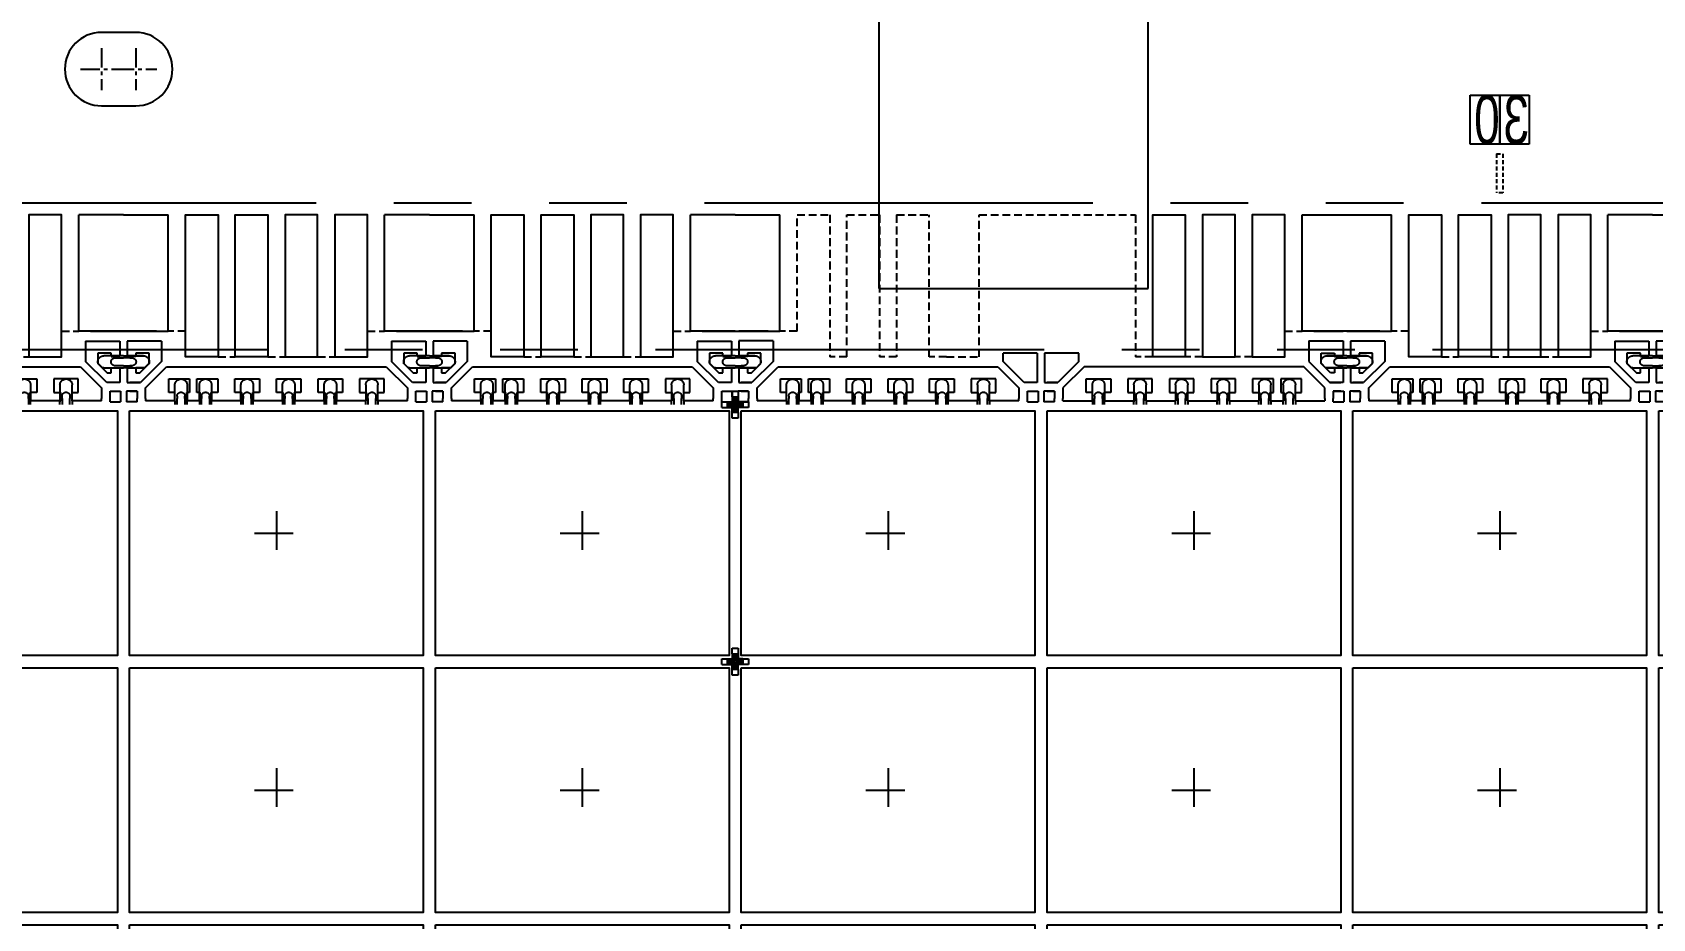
# Model space of a CAD drawing. Extents: x 98 to 785, y 191 to 514.
# Drawn here: x 478.8 to 545, y 405 to 441.2 of the extents above; entities that cross this region are included whole.
import ezdxf

# ---------------------------------------------------------------- set-up
doc = ezdxf.new("R2010")
doc.units = 0
doc.header["$LTSCALE"] = 12.7
doc.header["$MEASUREMENT"] = 0
doc.header["$PDMODE"] = 2
for name, pattern in [('CENTER', [2, 1.25, -0.25, 0.25, -0.25]), ('HIDDEN', [0.375, 0.25, -0.125]), ('PHANTOM', [2.5, 1.25, -0.25, 0.25, -0.25, 0.25, -0.25])]:
    doc.linetypes.add(name, pattern=pattern)
doc.layers.get('0').update_dxf_attribs({"linetype": 'CONTINUOUS'})
doc.layers.get('DEFPOINTS').update_dxf_attribs({"linetype": 'CONTINUOUS'})
for name, color, linetype in [('SH-01_CENTER', 2, 'CENTER'), ('SH-01_DIM', 4, 'CONTINUOUS'), ('SH-01_HATCH', 10, 'CONTINUOUS'), ('SH-01_HIDDEN', 6, 'HIDDEN'), ('SH-01_MISC', 5, 'CONTINUOUS'), ('SH-01_OBJECT', 7, 'CONTINUOUS'), ('SH-01_PHANTOM', 1, 'PHANTOM')]:
    doc.layers.add(name, color=color, linetype=linetype)
doc.styles.get("Standard").update_dxf_attribs({"font": 'simplex.shx', "width": 0.82})
doc.dimstyles.get("Standard").update_dxf_attribs({"dimtxt": 0.18, "dimasz": 0.18, "dimexe": 0.18, "dimexo": 0.0625, "dimgap": 0.09, "dimtad": 0, "dimtih": 1, "dimtoh": 1, "dimdec": 4, "dimzin": 0, "dimdsep": 46, "dimtxsty": 'STANDARD', "dimcen": 0.09, "dimadec": 0, "dimazin": 0, "dimtfac": 1, "dimtdec": 4, "dimtofl": 0, "dimtmove": 0, "dimatfit": 3, "dimfxl": 1, "dimtolj": 1, "dimtzin": 0, "dimarcsym": 0})
pattern_1 = [(45, (-34.80061, -8.790292), (-0.022097087, 0.022097087), [])]
pattern_2 = [(45, (-1.74481, -16.12567), (-0.02209709, 0.02209709), [])]

# ---------------------------------------------------------------- blocks, each defined once
blk = doc.blocks.new('*D47')
at = {"layer": 'DEFPOINTS', "color": 0, "ltscale": 0.05, "transparency": 16777216}
for p in [(722.523, 462.629), (729.133, 439.724), (445.033, 347.264)]:
    blk.add_point(p, dxfattribs=at)
at = {"layer": 'SH-01_DIM', "ltscale": 0.05, "transparency": 16777216}
for p, q in [((722.523, 456.279), (722.523, 462.629)), ((729.133, 449.929), (722.523, 456.279)), ((729.133, 442.264), (729.133, 449.929))]:
    blk.add_line(p, q, dxfattribs=at)
at = {"layer": 'SH-01_DIM', "ltscale": 0.05, "transparency": 16777216, "insert": (722.523, 467.614), "char_height": 1.524, "attachment_point": 5, "rotation": 90}
blk.add_mtext('\\A1; 142.0500', dxfattribs=at)
blk = doc.blocks.new('_Open30')
at = {"color": 0, "lineweight": -2}
for p, q in [((-1, 0.268), (0, 0)), ((0, 0), (-1, -0.268)), ((0, 0), (-1, 0))]:
    blk.add_line(p, q, dxfattribs=at)
blk = doc.blocks.new('*D49')
at = {"layer": 'DEFPOINTS', "color": 0, "ltscale": 0.05, "transparency": 16777216}
for p in [(740.533, 439.724), (756.852, 438.181), (445.033, 347.264)]:
    blk.add_point(p, dxfattribs=at)
at = {"layer": 'SH-01_DIM', "ltscale": 0.05, "transparency": 16777216}
for p, q in [((743.073, 439.724), (746.883, 439.724)), ((746.883, 439.724), (750.502, 438.181)), ((750.502, 438.181), (756.852, 438.181))]:
    blk.add_line(p, q, dxfattribs=at)
at = {"layer": 'SH-01_DIM', "ltscale": 0.05, "transparency": 16777216, "insert": (761.361, 438.181), "char_height": 1.524, "attachment_point": 5}
blk.add_mtext('\\A1; 46.2300', dxfattribs=at)
blk = doc.blocks.new('*D50')
at = {"layer": 'DEFPOINTS', "color": 0, "ltscale": 0.05, "transparency": 16777216}
for p in [(750.871, 461.756), (740.533, 439.724), (445.033, 347.264)]:
    blk.add_point(p, dxfattribs=at)
at = {"layer": 'SH-01_DIM', "ltscale": 0.05, "transparency": 16777216}
for p, q in [((750.871, 455.406), (750.871, 461.756)), ((740.533, 449.056), (750.871, 455.406)), ((740.533, 442.264), (740.533, 449.056))]:
    blk.add_line(p, q, dxfattribs=at)
at = {"layer": 'SH-01_DIM', "ltscale": 0.05, "transparency": 16777216, "insert": (750.871, 466.741), "char_height": 1.524, "attachment_point": 5, "rotation": 90}
blk.add_mtext('\\A1; 147.7500', dxfattribs=at)
blk = doc.blocks.new('*D19')
at = {"layer": 'DEFPOINTS', "color": 0, "ltscale": 0.05, "transparency": 16777216}
for p in [(762.049, 461.756), (745.033, 441.264), (445.033, 347.264)]:
    blk.add_point(p, dxfattribs=at)
at = {"layer": 'SH-01_DIM', "ltscale": 0.05, "transparency": 16777216}
for p, q in [((762.049, 455.406), (762.049, 461.756)), ((745.033, 449.056), (762.049, 455.406)), ((745.033, 443.804), (745.033, 449.056))]:
    blk.add_line(p, q, dxfattribs=at)
at = {"layer": 'SH-01_DIM', "ltscale": 0.05, "transparency": 16777216, "insert": (762.049, 472.216), "char_height": 1.524, "attachment_point": 5, "rotation": 90}
blk.add_mtext('\\A1; 150.0000+/-0.0760', dxfattribs=at)
blk = doc.blocks.new('A$C548803C5')
at = {"layer": 'SH-01_CENTER', "ltscale": 0.05}
for p, q in [((1, 1.451), (1, 0.549)), ((0.549, 1), (1.451, 1))]:
    blk.add_line(p, q, dxfattribs=at)
at = {"layer": 'SH-01_MISC', "ltscale": 0.05}
blk.add_lwpolyline([(-2, 3.5), (4, 3.5), (4, -1.5), (-2, -1.5)], close=True, dxfattribs=at)
blk = doc.blocks.new('A$C4C6C51ED')
at = {"layer": 'SH-01_HATCH', "ltscale": 0.05}
h = blk.add_hatch(dxfattribs=at)
h.set_pattern_fill('ANSI31', color=10, scale=0.25)
h.set_pattern_definition([(45, (33.0558, -7.33538), (-0.02209709, 0.02209709), [])])
h.paths.add_polyline_path([(24.079, 3.584), (24.064, 3.584), (24.064, 3.759), (24.079, 3.759)])
h.paths.add_polyline_path([(24.579, 3.584), (24.564, 3.584), (24.564, 3.759), (24.579, 3.759)])
h.paths.add_polyline_path([(24.344, 3.584), (24.329, 3.584), (24.329, 3.759), (24.344, 3.759)])
h.paths.add_polyline_path([(25.194, 3.584), (25.179, 3.584), (25.179, 3.759), (25.194, 3.759)])
h.paths.add_polyline_path([(25.429, 3.584), (25.414, 3.584), (25.414, 3.759), (25.429, 3.759)])
h.paths.add_polyline_path([(26.279, 3.584), (26.264, 3.584), (26.264, 3.759), (26.279, 3.759)])
h.paths.add_polyline_path([(26.044, 3.584), (26.029, 3.584), (26.029, 3.584), (26.029, 3.759), (26.044, 3.759)])
h.paths.add_polyline_path([(27.129, 3.584), (27.114, 3.584), (27.114, 3.759), (27.129, 3.759)])
h.paths.add_polyline_path([(26.894, 3.584), (26.879, 3.584), (26.879, 3.584), (26.879, 3.759), (26.894, 3.759)])
h.paths.add_polyline_path([(27.744, 3.584), (27.729, 3.584), (27.729, 3.759), (27.744, 3.759)])
h = blk.add_hatch(dxfattribs=at)
h.set_pattern_fill('ANSI31', color=10, scale=0.25)
h.paths.add_polyline_path([(23.029, 2.849), (22.854, 2.849), (22.854, 2.834), (23.029, 2.834)])
h.paths.add_polyline_path([(28.954, 2.849), (28.779, 2.849), (28.779, 2.834), (28.954, 2.834)])
at = {"layer": 'SH-01_HIDDEN'}
for p, q in [((23.829, 3.759), (23.829, 3.834)), ((23.874, 3.834), (23.874, 3.709)), ((23.874, 3.659), (23.874, 3.709)), ((24.034, 3.709), (24.034, 3.834)), ((24.034, 3.709), (24.034, 3.659)), ((24.079, 3.834), (24.079, 3.759)), ((24.329, 3.759), (24.329, 3.834)), ((24.374, 3.834), (24.374, 3.709)), ((24.374, 3.659), (24.374, 3.709)), ((24.534, 3.709), (24.534, 3.834)), ((24.534, 3.709), (24.534, 3.659)), ((24.579, 3.834), (24.579, 3.759)), ((25.179, 3.759), (25.179, 3.834)), ((25.224, 3.834), (25.224, 3.709)), ((25.224, 3.659), (25.224, 3.709)), ((25.384, 3.709), (25.384, 3.834)), ((25.384, 3.709), (25.384, 3.659)), ((25.429, 3.834), (25.429, 3.759)), ((26.029, 3.759), (26.029, 3.834)), ((26.074, 3.834), (26.074, 3.709)), ((26.074, 3.659), (26.074, 3.709)), ((26.234, 3.709), (26.234, 3.834)), ((26.234, 3.709), (26.234, 3.659)), ((26.279, 3.834), (26.279, 3.759)), ((26.879, 3.759), (26.879, 3.834)), ((26.924, 3.834), (26.924, 3.709)), ((26.924, 3.659), (26.924, 3.709)), ((27.084, 3.709), (27.084, 3.834)), ((27.084, 3.709), (27.084, 3.659)), ((27.129, 3.834), (27.129, 3.759)), ((27.729, 3.834), (27.729, 3.759)), ((27.774, 3.709), (27.774, 3.834)), ((27.774, 3.709), (27.774, 3.659)), ((27.934, 3.834), (27.934, 3.709)), ((27.934, 3.659), (27.934, 3.709)), ((27.979, 3.759), (27.979, 3.834)), ((23.829, 3.584), (23.829, 3.429)), ((24.079, 3.429), (24.079, 3.584)), ((24.329, 3.584), (24.329, 3.429)), ((24.579, 3.429), (24.579, 3.584)), ((25.179, 3.584), (25.179, 3.429)), ((25.429, 3.429), (25.429, 3.584)), ((26.029, 3.584), (26.029, 3.429)), ((26.279, 3.429), (26.279, 3.584)), ((26.879, 3.584), (26.879, 3.429)), ((27.129, 3.429), (27.129, 3.584)), ((27.729, 3.429), (27.729, 3.584)), ((27.979, 3.584), (27.979, 3.429)), ((22.854, 3.084), (22.779, 3.084)), ((22.779, 3.039), (22.954, 3.039)), ((22.954, 3.039), (22.904, 3.039)), ((23.029, 3.084), (23.184, 3.084)), ((23.184, 3.084), (23.029, 3.084)), ((23.216, 3.078), (23.298, 2.996)), ((28.509, 2.996), (28.591, 3.078)), ((28.624, 3.084), (28.779, 3.084)), ((29.029, 3.039), (28.854, 3.039)), ((28.954, 3.084), (29.029, 3.084)), ((22.954, 2.879), (22.779, 2.879)), ((22.779, 2.834), (22.854, 2.834)), ((22.904, 2.879), (22.954, 2.879)), ((23.184, 2.834), (23.029, 2.834)), ((23.029, 2.834), (23.184, 2.834)), ((28.779, 2.834), (28.624, 2.834)), ((28.854, 2.879), (29.029, 2.879)), ((29.029, 2.834), (28.954, 2.834))]:
    blk.add_line(p, q, dxfattribs=at)
at = {"layer": 'SH-01_HIDDEN', "ltscale": 0.05}
for p, q in [((24.711, 2.859), (25.061, 2.859)), ((25.729, 2.859), (26.079, 2.859)), ((26.746, 2.859), (27.096, 2.859)), ((22.929, 2.334), (22.779, 2.334)), ((24.044, 2.334), (23.694, 2.334)), ((27.764, 2.334), (28.114, 2.334)), ((28.879, 2.334), (29.029, 2.334))]:
    blk.add_line(p, q, dxfattribs=at)
at = {"layer": 'SH-01_HIDDEN'}
for centre, radius, start, end in [((23.954, 3.659), 0.08, 180, 0), ((24.454, 3.659), 0.08, 180, 0), ((25.304, 3.659), 0.08, 180, 0), ((26.154, 3.659), 0.08, 180, 0), ((27.004, 3.659), 0.08, 180, 0), ((27.854, 3.659), 0.08, 180, 0), ((23.954, 3.434), 0.125, 182.3383, 357.6617), ((24.454, 3.434), 0.125, 182.3383, 357.6617), ((25.304, 3.434), 0.125, 182.3383, 357.6617), ((26.154, 3.434), 0.125, 182.3383, 357.6617), ((27.004, 3.434), 0.125, 182.3383, 357.6617), ((27.854, 3.434), 0.125, 182.3383, 357.6617), ((22.954, 2.959), 0.08, 270, 90), ((23.179, 2.959), 0.125, 72.4715, 87.6837), ((23.179, 2.959), 0.125, 272.3376, 17.4828), ((28.629, 2.959), 0.125, 162.5194, 267.665), ((28.629, 2.959), 0.124, 92.3096, 107.5292), ((28.854, 2.959), 0.08, 90, 270)]:
    blk.add_arc(centre, radius, start, end, dxfattribs=at)
at = {"layer": 'SH-01_OBJECT'}
for p, q in [((22.839, 3.559), (22.839, 3.774)), ((23.054, 3.774), (22.839, 3.774)), ((23.054, 3.774), (23.054, 3.759)), ((23.054, 3.759), (23.054, 3.709)), ((23.054, 3.559), (23.054, 3.709)), ((23.229, 3.709), (23.229, 3.759)), ((23.829, 3.759), (23.229, 3.759)), ((23.229, 3.709), (23.229, 3.49)), ((23.829, 3.759), (23.829, 3.584)), ((23.829, 3.709), (23.829, 3.584)), ((24.064, 3.584), (24.064, 3.759)), ((24.079, 3.584), (24.079, 3.759)), ((24.329, 3.759), (24.079, 3.759)), ((24.079, 3.584), (24.079, 3.709)), ((24.329, 3.759), (24.329, 3.584)), ((24.329, 3.709), (24.329, 3.584)), ((24.344, 3.759), (24.344, 3.584)), ((24.564, 3.584), (24.564, 3.759)), ((24.579, 3.584), (24.579, 3.759)), ((25.179, 3.759), (24.579, 3.759)), ((24.579, 3.584), (24.579, 3.709)), ((25.179, 3.759), (25.179, 3.584)), ((25.179, 3.709), (25.179, 3.584)), ((25.194, 3.759), (25.194, 3.584)), ((25.414, 3.584), (25.414, 3.759)), ((25.429, 3.584), (25.429, 3.759)), ((26.029, 3.759), (25.429, 3.759)), ((25.429, 3.584), (25.429, 3.709)), ((26.029, 3.759), (26.029, 3.584)), ((26.029, 3.709), (26.029, 3.584)), ((26.044, 3.759), (26.044, 3.584)), ((26.264, 3.584), (26.264, 3.759)), ((26.279, 3.584), (26.279, 3.759)), ((26.879, 3.759), (26.279, 3.759)), ((26.279, 3.584), (26.279, 3.709)), ((26.879, 3.759), (26.879, 3.584)), ((26.879, 3.709), (26.879, 3.584)), ((26.894, 3.584), (26.894, 3.759)), ((27.114, 3.759), (27.114, 3.584)), ((27.129, 3.584), (27.129, 3.759)), ((27.729, 3.759), (27.129, 3.759)), ((27.129, 3.584), (27.129, 3.709)), ((27.729, 3.584), (27.729, 3.759)), ((27.744, 3.759), (27.744, 3.584)), ((28.579, 3.759), (27.979, 3.759)), ((27.979, 3.759), (27.979, 3.584)), ((27.979, 3.709), (27.979, 3.584)), ((28.579, 3.759), (28.579, 3.709)), ((28.579, 3.49), (28.579, 3.709)), ((28.754, 3.774), (28.754, 3.559)), ((28.754, 3.774), (28.969, 3.774)), ((28.969, 3.559), (28.969, 3.774)), ((23.054, 3.559), (22.839, 3.559)), ((22.854, 3.384), (23.123, 3.384)), ((22.854, 3.084), (22.854, 3.384)), ((22.904, 3.559), (23.054, 3.559)), ((23.123, 3.384), (22.904, 3.384)), ((23.554, 2.953), (23.123, 3.384)), ((23.229, 3.49), (23.66, 3.059)), ((23.829, 3.584), (23.704, 3.584)), ((23.704, 3.584), (23.704, 3.309)), ((24.129, 3.584), (24.079, 3.584)), ((24.129, 3.309), (24.129, 3.584)), ((24.329, 3.584), (24.279, 3.584)), ((24.279, 3.584), (24.279, 3.309)), ((24.704, 3.584), (24.579, 3.584)), ((24.704, 3.309), (24.704, 3.584)), ((25.179, 3.584), (25.054, 3.584)), ((25.054, 3.584), (25.054, 3.309)), ((25.554, 3.584), (25.429, 3.584)), ((25.554, 3.309), (25.554, 3.584)), ((26.029, 3.584), (25.904, 3.584)), ((25.904, 3.584), (25.904, 3.309)), ((26.404, 3.584), (26.279, 3.584)), ((26.404, 3.309), (26.404, 3.584)), ((26.879, 3.584), (26.754, 3.584)), ((26.754, 3.584), (26.754, 3.309)), ((27.254, 3.584), (27.129, 3.584)), ((27.254, 3.309), (27.254, 3.584)), ((27.604, 3.584), (27.729, 3.584)), ((27.604, 3.309), (27.604, 3.584)), ((27.979, 3.584), (28.104, 3.584)), ((28.104, 3.584), (28.104, 3.309)), ((28.148, 3.059), (28.579, 3.49)), ((28.685, 3.384), (28.254, 2.953)), ((28.954, 3.384), (28.685, 3.384)), ((28.754, 3.559), (28.969, 3.559)), ((28.954, 3.084), (28.954, 3.384)), ((22.854, 3.084), (23.029, 3.084)), ((23.029, 3.084), (23.029, 3.184)), ((23.029, 3.184), (23.11, 3.184)), ((23.11, 3.184), (23.304, 2.991)), ((23.304, 2.991), (23.304, 2.784)), ((23.66, 3.059), (28.148, 3.059)), ((23.704, 3.309), (24.129, 3.309)), ((24.279, 3.309), (24.704, 3.309)), ((25.054, 3.309), (25.554, 3.309)), ((25.904, 3.309), (26.404, 3.309)), ((26.754, 3.309), (27.254, 3.309)), ((28.104, 3.309), (27.604, 3.309)), ((28.504, 2.991), (28.697, 3.184)), ((28.504, 2.784), (28.504, 2.991)), ((28.697, 3.184), (28.779, 3.184)), ((28.779, 3.184), (28.779, 3.084)), ((28.779, 3.084), (28.954, 3.084)), ((23.029, 2.849), (22.854, 2.849)), ((22.854, 2.534), (22.854, 2.834)), ((23.029, 2.834), (22.854, 2.834)), ((23.029, 2.784), (23.029, 2.834)), ((23.304, 2.784), (23.029, 2.784)), ((23.554, 2.534), (23.554, 2.953)), ((28.254, 2.534), (28.254, 2.953)), ((28.779, 2.784), (28.504, 2.784)), ((28.779, 2.849), (28.954, 2.849)), ((28.954, 2.834), (28.779, 2.834)), ((28.779, 2.834), (28.779, 2.784)), ((28.954, 2.534), (28.954, 2.834)), ((23.454, 2.334), (22.779, 2.334)), ((23.554, 2.534), (22.854, 2.534)), ((28.254, 2.534), (28.954, 2.534)), ((28.354, 2.334), (29.029, 2.334)), ((22.779, -0.041), (23.694, -0.041)), ((29.029, -0.041), (28.114, -0.041))]:
    blk.add_line(p, q, dxfattribs=at)
at = {"layer": 'SH-01_OBJECT', "ltscale": 0.05}
for p, q in [((24.064, 3.759), (24.079, 3.759)), ((24.329, 3.759), (24.344, 3.759)), ((24.564, 3.759), (24.579, 3.759)), ((25.179, 3.759), (25.194, 3.759)), ((25.414, 3.759), (25.429, 3.759)), ((26.029, 3.759), (26.044, 3.759)), ((26.264, 3.759), (26.279, 3.759)), ((26.894, 3.759), (26.879, 3.759)), ((27.129, 3.759), (27.114, 3.759)), ((27.729, 3.759), (27.744, 3.759)), ((24.064, 3.584), (24.079, 3.584)), ((24.329, 3.584), (24.344, 3.584)), ((24.564, 3.584), (24.579, 3.584)), ((25.179, 3.584), (25.194, 3.584)), ((25.414, 3.584), (25.429, 3.584)), ((26.029, 3.584), (26.044, 3.584)), ((26.264, 3.584), (26.279, 3.584)), ((26.894, 3.584), (26.879, 3.584)), ((27.129, 3.584), (27.114, 3.584)), ((27.729, 3.584), (27.744, 3.584)), ((22.854, 2.834), (22.854, 2.849)), ((23.029, 2.834), (23.029, 2.849)), ((28.779, 2.834), (28.779, 2.849)), ((28.954, 2.834), (28.954, 2.849)), ((22.779, 2.334), (23.694, 2.334)), ((23.694, 2.334), (23.694, -0.041)), ((28.114, 2.334), (28.114, -0.041)), ((29.029, 2.334), (28.114, 2.334))]:
    blk.add_line(p, q, dxfattribs=at)
for points in [[(24.711, 2.859), (24.044, 2.859), (24.044, -0.041), (24.711, -0.041)], [(25.729, 2.859), (25.061, 2.859), (25.061, -0.041), (25.729, -0.041)], [(26.079, 2.859), (26.746, 2.859), (26.746, -0.041), (26.079, -0.041)], [(27.096, 2.859), (27.764, 2.859), (27.764, -0.041), (27.096, -0.041)]]:
    blk.add_lwpolyline(points, close=True, dxfattribs=at)
blk = doc.blocks.new('A$C550C75DB')
at = {"layer": 'SH-01_HATCH', "ltscale": 0.05}
h = blk.add_hatch(dxfattribs=at)
h.set_pattern_fill('ANSI31', color=10, scale=0.25)
h.set_pattern_definition(pattern_2)
h.paths.add_polyline_path([(-10.722, -5.207), (-10.737, -5.207), (-10.737, -5.032), (-10.722, -5.032)])
h.paths.add_polyline_path([(-10.222, -5.207), (-10.237, -5.207), (-10.237, -5.032), (-10.222, -5.032)])
h.paths.add_polyline_path([(-10.457, -5.207), (-10.472, -5.207), (-10.472, -5.032), (-10.457, -5.032)])
h.paths.add_polyline_path([(-9.607, -5.207), (-9.622, -5.207), (-9.622, -5.032), (-9.607, -5.032)])
h.paths.add_polyline_path([(-9.372, -5.207), (-9.387, -5.207), (-9.387, -5.032), (-9.372, -5.032)])
h.paths.add_polyline_path([(-8.522, -5.207), (-8.537, -5.207), (-8.537, -5.032), (-8.522, -5.032)])
h.paths.add_polyline_path([(-8.757, -5.207), (-8.772, -5.207), (-8.772, -5.207), (-8.772, -5.032), (-8.757, -5.032)])
h.paths.add_polyline_path([(-7.672, -5.207), (-7.687, -5.207), (-7.687, -5.032), (-7.672, -5.032)])
h.paths.add_polyline_path([(-7.907, -5.207), (-7.922, -5.207), (-7.922, -5.207), (-7.922, -5.032), (-7.907, -5.032)])
h.paths.add_polyline_path([(-7.057, -5.207), (-7.072, -5.207), (-7.072, -5.032), (-7.057, -5.032)])
h = blk.add_hatch(dxfattribs=at)
h.set_pattern_fill('ANSI31', color=10, scale=0.25)
h.set_pattern_definition(pattern_2)
h.paths.add_polyline_path([(-0.822, -5.207), (-0.807, -5.207), (-0.807, -5.032), (-0.822, -5.032)])
h.paths.add_polyline_path([(-1.322, -5.207), (-1.307, -5.207), (-1.307, -5.032), (-1.322, -5.032)])
h.paths.add_polyline_path([(-1.087, -5.207), (-1.072, -5.207), (-1.072, -5.032), (-1.087, -5.032)])
h.paths.add_polyline_path([(-1.937, -5.207), (-1.922, -5.207), (-1.922, -5.032), (-1.937, -5.032)])
h.paths.add_polyline_path([(-2.172, -5.207), (-2.157, -5.207), (-2.157, -5.032), (-2.172, -5.032)])
h.paths.add_polyline_path([(-3.022, -5.207), (-3.007, -5.207), (-3.007, -5.032), (-3.022, -5.032)])
h.paths.add_polyline_path([(-2.787, -5.207), (-2.772, -5.207), (-2.772, -5.207), (-2.772, -5.032), (-2.787, -5.032)])
h.paths.add_polyline_path([(-3.872, -5.207), (-3.857, -5.207), (-3.857, -5.032), (-3.872, -5.032)])
h.paths.add_polyline_path([(-3.637, -5.207), (-3.622, -5.207), (-3.622, -5.207), (-3.622, -5.032), (-3.637, -5.032)])
h.paths.add_polyline_path([(-4.487, -5.207), (-4.472, -5.207), (-4.472, -5.032), (-4.487, -5.032)])
h = blk.add_hatch(dxfattribs=at)
h.set_pattern_fill('ANSI31', color=10, scale=0.25)
h.set_pattern_definition(pattern_1)
h.paths.add_polyline_path([(-11.772, -5.942), (-11.947, -5.942), (-11.947, -5.957), (-11.772, -5.957)])
h = blk.add_hatch(dxfattribs=at)
h.set_pattern_fill('ANSI31', color=10, scale=0.25)
h.set_pattern_definition(pattern_1)
h.paths.add_polyline_path([(0.228, -5.942), (0.403, -5.942), (0.403, -5.957), (0.228, -5.957)])
at = {"layer": 'SH-01_HIDDEN'}
for p, q in [((-10.972, -5.032), (-10.972, -4.957)), ((-10.927, -4.957), (-10.927, -5.082)), ((-10.767, -5.082), (-10.767, -4.957)), ((-10.722, -4.957), (-10.722, -5.032)), ((-10.472, -5.032), (-10.472, -4.957)), ((-10.427, -4.957), (-10.427, -5.082)), ((-10.267, -5.082), (-10.267, -4.957)), ((-10.222, -4.957), (-10.222, -5.032)), ((-9.622, -5.032), (-9.622, -4.957)), ((-9.577, -4.957), (-9.577, -5.082)), ((-9.417, -5.082), (-9.417, -4.957)), ((-9.372, -4.957), (-9.372, -5.032)), ((-8.772, -5.032), (-8.772, -4.957)), ((-8.727, -4.957), (-8.727, -5.082)), ((-8.567, -5.082), (-8.567, -4.957)), ((-8.522, -4.957), (-8.522, -5.032)), ((-7.922, -5.032), (-7.922, -4.957)), ((-7.877, -4.957), (-7.877, -5.082)), ((-7.717, -5.082), (-7.717, -4.957)), ((-7.672, -4.957), (-7.672, -5.032)), ((-7.072, -4.957), (-7.072, -5.032)), ((-7.027, -5.082), (-7.027, -4.957)), ((-6.867, -4.957), (-6.867, -5.082)), ((-6.822, -5.032), (-6.822, -4.957)), ((-4.722, -5.032), (-4.722, -4.957)), ((-4.677, -4.957), (-4.677, -5.082)), ((-4.517, -5.082), (-4.517, -4.957)), ((-4.472, -4.957), (-4.472, -5.032)), ((-3.872, -4.957), (-3.872, -5.032)), ((-3.827, -5.082), (-3.827, -4.957)), ((-3.667, -4.957), (-3.667, -5.082)), ((-3.622, -5.032), (-3.622, -4.957)), ((-3.022, -4.957), (-3.022, -5.032)), ((-2.977, -5.082), (-2.977, -4.957)), ((-2.817, -4.957), (-2.817, -5.082)), ((-2.772, -5.032), (-2.772, -4.957)), ((-2.172, -4.957), (-2.172, -5.032)), ((-2.127, -5.082), (-2.127, -4.957)), ((-1.967, -4.957), (-1.967, -5.082)), ((-1.922, -5.032), (-1.922, -4.957)), ((-1.322, -4.957), (-1.322, -5.032)), ((-1.277, -5.082), (-1.277, -4.957)), ((-1.117, -4.957), (-1.117, -5.082)), ((-1.072, -5.032), (-1.072, -4.957)), ((-0.822, -4.957), (-0.822, -5.032)), ((-0.777, -5.082), (-0.777, -4.957)), ((-0.617, -4.957), (-0.617, -5.082)), ((-0.572, -5.032), (-0.572, -4.957)), ((-10.972, -5.207), (-10.972, -5.362)), ((-10.927, -5.132), (-10.927, -5.082)), ((-10.767, -5.082), (-10.767, -5.132)), ((-10.722, -5.362), (-10.722, -5.207)), ((-10.472, -5.207), (-10.472, -5.362)), ((-10.427, -5.132), (-10.427, -5.082)), ((-10.267, -5.082), (-10.267, -5.132)), ((-10.222, -5.362), (-10.222, -5.207)), ((-9.622, -5.207), (-9.622, -5.362)), ((-9.577, -5.132), (-9.577, -5.082)), ((-9.417, -5.082), (-9.417, -5.132)), ((-9.372, -5.362), (-9.372, -5.207)), ((-8.772, -5.207), (-8.772, -5.362)), ((-8.727, -5.132), (-8.727, -5.082)), ((-8.567, -5.082), (-8.567, -5.132)), ((-8.522, -5.362), (-8.522, -5.207)), ((-7.922, -5.207), (-7.922, -5.362)), ((-7.877, -5.132), (-7.877, -5.082)), ((-7.717, -5.082), (-7.717, -5.132)), ((-7.672, -5.362), (-7.672, -5.207)), ((-7.072, -5.362), (-7.072, -5.207)), ((-7.027, -5.082), (-7.027, -5.132)), ((-6.867, -5.132), (-6.867, -5.082)), ((-6.822, -5.207), (-6.822, -5.362)), ((-4.722, -5.207), (-4.722, -5.362)), ((-4.677, -5.132), (-4.677, -5.082)), ((-4.517, -5.082), (-4.517, -5.132)), ((-4.472, -5.362), (-4.472, -5.207)), ((-3.872, -5.362), (-3.872, -5.207)), ((-3.827, -5.082), (-3.827, -5.132)), ((-3.667, -5.132), (-3.667, -5.082)), ((-3.622, -5.207), (-3.622, -5.362)), ((-3.022, -5.362), (-3.022, -5.207)), ((-2.977, -5.082), (-2.977, -5.132)), ((-2.817, -5.132), (-2.817, -5.082)), ((-2.772, -5.207), (-2.772, -5.362)), ((-2.172, -5.362), (-2.172, -5.207)), ((-2.127, -5.082), (-2.127, -5.132)), ((-1.967, -5.132), (-1.967, -5.082)), ((-1.922, -5.207), (-1.922, -5.362)), ((-1.322, -5.362), (-1.322, -5.207)), ((-1.277, -5.082), (-1.277, -5.132)), ((-1.117, -5.132), (-1.117, -5.082)), ((-1.072, -5.207), (-1.072, -5.362)), ((-0.822, -5.362), (-0.822, -5.207)), ((-0.777, -5.082), (-0.777, -5.132)), ((-0.617, -5.132), (-0.617, -5.082)), ((-0.572, -5.207), (-0.572, -5.362)), ((-11.617, -5.707), (-12.022, -5.707)), ((-12.022, -5.752), (-11.847, -5.752)), ((-11.847, -5.912), (-12.022, -5.912)), ((-12.022, -5.957), (-11.617, -5.957)), ((-11.897, -5.707), (-11.617, -5.707)), ((-11.847, -5.752), (-11.897, -5.752)), ((-11.897, -5.912), (-11.847, -5.912)), ((-11.617, -5.957), (-11.897, -5.957)), ((-11.585, -5.712), (-11.503, -5.794)), ((0.041, -5.712), (-0.041, -5.794)), ((0.353, -5.707), (0.073, -5.707)), ((0.073, -5.707), (0.478, -5.707)), ((0.073, -5.957), (0.353, -5.957)), ((0.478, -5.957), (0.073, -5.957)), ((0.303, -5.752), (0.353, -5.752)), ((0.478, -5.752), (0.303, -5.752)), ((0.353, -5.912), (0.303, -5.912)), ((0.303, -5.912), (0.478, -5.912))]:
    blk.add_line(p, q, dxfattribs=at)
at = {"layer": 'SH-01_HIDDEN', "ltscale": 0.05}
for p, q in [((-10.089, -8.832), (-10.089, -5.932)), ((-9.739, -5.932), (-10.089, -5.932)), ((-9.739, -5.932), (-9.739, -8.832)), ((-9.072, -8.832), (-9.072, -5.932)), ((-8.722, -5.932), (-9.072, -5.932)), ((-8.722, -8.832), (-8.722, -5.932)), ((-8.054, -5.932), (-8.054, -8.832)), ((-7.704, -5.932), (-8.054, -5.932)), ((-7.704, -5.932), (-7.037, -5.932)), ((-7.037, -5.932), (-7.037, -8.832)), ((-3.839, -8.832), (-3.839, -5.932)), ((-3.489, -5.932), (-3.839, -5.932)), ((-2.472, -5.932), (-2.822, -5.932)), ((-1.454, -5.932), (-1.804, -5.932)), ((-10.757, -6.457), (-11.107, -6.457)), ((-10.757, -6.457), (-10.757, -8.832)), ((-0.787, -6.457), (-0.437, -6.457)), ((-0.075, -6.457), (0.075, -6.457)), ((-10.757, -8.832), (-10.089, -8.832)), ((-9.739, -8.832), (-9.072, -8.832)), ((-8.722, -8.832), (-8.054, -8.832)), ((-7.037, -8.832), (-3.839, -8.832))]:
    blk.add_line(p, q, dxfattribs=at)
at = {"layer": 'SH-01_HIDDEN'}
for centre, radius, start, end in [((-10.847, -5.132), 0.08, 180, 0), ((-10.347, -5.132), 0.08, 180, 0), ((-9.497, -5.132), 0.08, 180, 0), ((-8.647, -5.132), 0.08, 180, 0), ((-7.797, -5.132), 0.08, 180, 0), ((-6.947, -5.132), 0.08, 180, 0), ((-4.597, -5.132), 0.08, 180, 0), ((-3.747, -5.132), 0.08, 180, 0), ((-2.897, -5.132), 0.08, 180, 0), ((-2.047, -5.132), 0.08, 180, 0), ((-1.197, -5.132), 0.08, 180, 0), ((-0.697, -5.132), 0.08, 180, 0), ((-10.847, -5.356), 0.125, 182.3383, 357.6617), ((-10.347, -5.356), 0.125, 182.3383, 357.6617), ((-9.497, -5.356), 0.125, 182.3383, 357.6617), ((-8.647, -5.356), 0.125, 182.3383, 357.6617), ((-7.797, -5.356), 0.125, 182.3383, 357.6617), ((-6.947, -5.356), 0.125, 182.3383, 357.6617), ((-4.597, -5.356), 0.125, 182.3383, 357.6617), ((-3.747, -5.356), 0.125, 182.3383, 357.6617), ((-2.897, -5.356), 0.125, 182.3383, 357.6617), ((-2.047, -5.356), 0.125, 182.3383, 357.6617), ((-1.197, -5.356), 0.125, 182.3383, 357.6617), ((-0.697, -5.356), 0.125, 182.3383, 357.6617), ((-11.847, -5.832), 0.08, 270, 90), ((-11.622, -5.831), 0.125, 72.4715, 87.6837), ((-11.622, -5.832), 0.125, 272.3376, 17.4828), ((0.078, -5.832), 0.125, 162.5172, 267.6624), ((0.078, -5.831), 0.125, 92.3163, 107.5285), ((0.303, -5.832), 0.08, 90, 270)]:
    blk.add_arc(centre, radius, start, end, dxfattribs=at)
at = {"layer": 'SH-01_OBJECT'}
for p, q in [((-11.962, -5.232), (-11.962, -5.017)), ((-11.747, -5.017), (-11.962, -5.017)), ((-11.747, -5.232), (-11.962, -5.232)), ((-11.897, -5.232), (-11.747, -5.232)), ((-11.747, -5.017), (-11.747, -5.032)), ((-11.747, -5.032), (-11.747, -5.082)), ((-11.747, -5.232), (-11.747, -5.082)), ((-11.572, -5.082), (-11.572, -5.032)), ((-10.972, -5.032), (-11.572, -5.032)), ((-11.572, -5.082), (-11.572, -5.3)), ((-10.972, -5.207), (-11.097, -5.207)), ((-11.097, -5.207), (-11.097, -5.482)), ((-10.972, -5.032), (-10.972, -5.207)), ((-10.972, -5.082), (-10.972, -5.207)), ((-10.737, -5.207), (-10.737, -5.032)), ((-10.722, -5.207), (-10.722, -5.032)), ((-10.472, -5.032), (-10.722, -5.032)), ((-10.722, -5.207), (-10.722, -5.082)), ((-10.672, -5.207), (-10.722, -5.207)), ((-10.672, -5.482), (-10.672, -5.207)), ((-10.472, -5.207), (-10.522, -5.207)), ((-10.522, -5.207), (-10.522, -5.482)), ((-10.472, -5.032), (-10.472, -5.207)), ((-10.472, -5.082), (-10.472, -5.207)), ((-10.457, -5.032), (-10.457, -5.207)), ((-10.237, -5.207), (-10.237, -5.032)), ((-10.222, -5.207), (-10.222, -5.032)), ((-9.622, -5.032), (-10.222, -5.032)), ((-10.222, -5.207), (-10.222, -5.082)), ((-10.097, -5.207), (-10.222, -5.207)), ((-10.097, -5.482), (-10.097, -5.207)), ((-9.622, -5.207), (-9.747, -5.207)), ((-9.747, -5.207), (-9.747, -5.482)), ((-9.622, -5.032), (-9.622, -5.207)), ((-9.622, -5.082), (-9.622, -5.207)), ((-9.607, -5.032), (-9.607, -5.207)), ((-9.387, -5.207), (-9.387, -5.032)), ((-9.372, -5.207), (-9.372, -5.032)), ((-8.772, -5.032), (-9.372, -5.032)), ((-9.372, -5.207), (-9.372, -5.082)), ((-9.247, -5.207), (-9.372, -5.207)), ((-9.247, -5.482), (-9.247, -5.207)), ((-8.772, -5.207), (-8.897, -5.207)), ((-8.897, -5.207), (-8.897, -5.482)), ((-8.772, -5.032), (-8.772, -5.207)), ((-8.772, -5.082), (-8.772, -5.207)), ((-8.757, -5.032), (-8.757, -5.207)), ((-8.537, -5.207), (-8.537, -5.032)), ((-8.522, -5.207), (-8.522, -5.032)), ((-7.922, -5.032), (-8.522, -5.032)), ((-8.522, -5.207), (-8.522, -5.082)), ((-8.397, -5.207), (-8.522, -5.207)), ((-8.397, -5.482), (-8.397, -5.207)), ((-7.922, -5.207), (-8.047, -5.207)), ((-8.047, -5.207), (-8.047, -5.482)), ((-7.922, -5.032), (-7.922, -5.207)), ((-7.922, -5.082), (-7.922, -5.207)), ((-7.907, -5.207), (-7.907, -5.032)), ((-7.687, -5.032), (-7.687, -5.207)), ((-7.672, -5.207), (-7.672, -5.032)), ((-7.072, -5.032), (-7.672, -5.032)), ((-7.672, -5.207), (-7.672, -5.082)), ((-7.547, -5.207), (-7.672, -5.207)), ((-7.547, -5.482), (-7.547, -5.207)), ((-7.197, -5.207), (-7.072, -5.207)), ((-7.197, -5.482), (-7.197, -5.207)), ((-7.072, -5.207), (-7.072, -5.032)), ((-7.057, -5.032), (-7.057, -5.207)), ((-6.222, -5.032), (-6.822, -5.032)), ((-6.822, -5.032), (-6.822, -5.207)), ((-6.822, -5.082), (-6.822, -5.207)), ((-6.822, -5.207), (-6.697, -5.207)), ((-6.697, -5.207), (-6.697, -5.482)), ((-6.222, -5.032), (-6.222, -5.082)), ((-6.222, -5.3), (-6.222, -5.082)), ((-6.047, -5.017), (-6.047, -5.232)), ((-6.047, -5.017), (-5.832, -5.017)), ((-6.047, -5.232), (-5.832, -5.232)), ((-5.832, -5.232), (-5.832, -5.017)), ((-5.712, -5.232), (-5.712, -5.017)), ((-5.497, -5.017), (-5.712, -5.017)), ((-5.497, -5.232), (-5.712, -5.232)), ((-5.647, -5.232), (-5.497, -5.232)), ((-5.497, -5.017), (-5.497, -5.032)), ((-5.497, -5.032), (-5.497, -5.082)), ((-5.497, -5.232), (-5.497, -5.082)), ((-5.322, -5.032), (-5.322, -5.082)), ((-5.322, -5.032), (-4.722, -5.032)), ((-5.322, -5.3), (-5.322, -5.082)), ((-4.722, -5.207), (-4.847, -5.207)), ((-4.847, -5.207), (-4.847, -5.482)), ((-4.722, -5.032), (-4.722, -5.207)), ((-4.722, -5.082), (-4.722, -5.207)), ((-4.487, -5.032), (-4.487, -5.207)), ((-4.472, -5.207), (-4.472, -5.032)), ((-4.472, -5.032), (-3.872, -5.032)), ((-4.347, -5.207), (-4.472, -5.207)), ((-4.347, -5.482), (-4.347, -5.207)), ((-3.997, -5.207), (-3.872, -5.207)), ((-3.997, -5.482), (-3.997, -5.207)), ((-3.872, -5.207), (-3.872, -5.032)), ((-3.872, -5.207), (-3.872, -5.082)), ((-3.857, -5.032), (-3.857, -5.207)), ((-3.637, -5.207), (-3.637, -5.032)), ((-3.622, -5.032), (-3.622, -5.207)), ((-3.622, -5.032), (-3.022, -5.032)), ((-3.622, -5.082), (-3.622, -5.207)), ((-3.622, -5.207), (-3.497, -5.207)), ((-3.497, -5.207), (-3.497, -5.482)), ((-3.147, -5.207), (-3.022, -5.207)), ((-3.147, -5.482), (-3.147, -5.207)), ((-3.022, -5.207), (-3.022, -5.032)), ((-3.022, -5.207), (-3.022, -5.082)), ((-3.007, -5.207), (-3.007, -5.032)), ((-2.787, -5.032), (-2.787, -5.207)), ((-2.772, -5.032), (-2.772, -5.207)), ((-2.772, -5.032), (-2.172, -5.032)), ((-2.772, -5.082), (-2.772, -5.207)), ((-2.772, -5.207), (-2.647, -5.207)), ((-2.647, -5.207), (-2.647, -5.482)), ((-2.297, -5.207), (-2.172, -5.207)), ((-2.297, -5.482), (-2.297, -5.207)), ((-2.172, -5.207), (-2.172, -5.032)), ((-2.172, -5.207), (-2.172, -5.082)), ((-2.157, -5.207), (-2.157, -5.032)), ((-1.937, -5.032), (-1.937, -5.207)), ((-1.922, -5.032), (-1.922, -5.207)), ((-1.922, -5.032), (-1.322, -5.032)), ((-1.922, -5.082), (-1.922, -5.207)), ((-1.922, -5.207), (-1.797, -5.207)), ((-1.797, -5.207), (-1.797, -5.482)), ((-1.447, -5.207), (-1.322, -5.207)), ((-1.447, -5.482), (-1.447, -5.207)), ((-1.322, -5.207), (-1.322, -5.032)), ((-1.322, -5.207), (-1.322, -5.082)), ((-1.307, -5.207), (-1.307, -5.032)), ((-1.087, -5.032), (-1.087, -5.207)), ((-1.072, -5.032), (-1.072, -5.207)), ((-1.072, -5.032), (-0.822, -5.032)), ((-1.072, -5.082), (-1.072, -5.207)), ((-1.072, -5.207), (-1.022, -5.207)), ((-1.022, -5.207), (-1.022, -5.482)), ((-0.872, -5.207), (-0.822, -5.207)), ((-0.872, -5.482), (-0.872, -5.207)), ((-0.822, -5.207), (-0.822, -5.032)), ((-0.822, -5.207), (-0.822, -5.082)), ((-0.807, -5.207), (-0.807, -5.032)), ((-0.572, -5.032), (0.028, -5.032)), ((-0.572, -5.032), (-0.572, -5.207)), ((-0.572, -5.082), (-0.572, -5.207)), ((-0.572, -5.207), (-0.447, -5.207)), ((-0.447, -5.207), (-0.447, -5.482)), ((0.028, -5.082), (0.028, -5.032)), ((0.028, -5.082), (0.028, -5.3)), ((0.203, -5.017), (0.203, -5.032)), ((0.203, -5.017), (0.418, -5.017)), ((0.203, -5.032), (0.203, -5.082)), ((0.203, -5.232), (0.203, -5.082)), ((0.353, -5.232), (0.203, -5.232)), ((0.203, -5.232), (0.418, -5.232)), ((0.418, -5.232), (0.418, -5.017)), ((-11.947, -5.407), (-11.678, -5.407)), ((-11.947, -5.707), (-11.947, -5.407)), ((-11.678, -5.407), (-11.897, -5.407)), ((-11.772, -5.707), (-11.772, -5.607)), ((-11.772, -5.607), (-11.69, -5.607)), ((-11.69, -5.607), (-11.497, -5.8)), ((-11.247, -5.838), (-11.678, -5.407)), ((-11.572, -5.3), (-11.141, -5.732)), ((-11.097, -5.482), (-10.672, -5.482)), ((-10.522, -5.482), (-10.097, -5.482)), ((-9.747, -5.482), (-9.247, -5.482)), ((-8.897, -5.482), (-8.397, -5.482)), ((-8.047, -5.482), (-7.547, -5.482)), ((-6.697, -5.482), (-7.197, -5.482)), ((-6.653, -5.732), (-6.222, -5.3)), ((-6.116, -5.407), (-6.547, -5.838)), ((-5.847, -5.407), (-6.116, -5.407)), ((-5.847, -6.007), (-5.847, -5.407)), ((-5.697, -5.407), (-5.428, -5.407)), ((-5.697, -6.007), (-5.697, -5.407)), ((-5.428, -5.407), (-5.647, -5.407)), ((-4.997, -5.838), (-5.428, -5.407)), ((-4.891, -5.732), (-5.322, -5.3)), ((-4.847, -5.482), (-4.347, -5.482)), ((-3.497, -5.482), (-3.997, -5.482)), ((-2.647, -5.482), (-3.147, -5.482)), ((-1.797, -5.482), (-2.297, -5.482)), ((-1.022, -5.482), (-1.447, -5.482)), ((-0.447, -5.482), (-0.872, -5.482)), ((0.028, -5.3), (-0.403, -5.732)), ((-0.297, -5.838), (0.134, -5.407)), ((0.146, -5.607), (-0.047, -5.8)), ((0.134, -5.407), (0.353, -5.407)), ((0.403, -5.407), (0.134, -5.407)), ((0.228, -5.607), (0.146, -5.607)), ((0.228, -5.707), (0.228, -5.607)), ((0.403, -5.707), (0.403, -5.407)), ((-11.947, -5.707), (-11.772, -5.707)), ((-11.772, -5.942), (-11.947, -5.942)), ((-11.772, -5.957), (-11.947, -5.957)), ((-11.947, -6.257), (-11.947, -5.957)), ((-11.772, -6.007), (-11.772, -5.957)), ((-11.497, -5.8), (-11.497, -6.007)), ((-11.247, -6.257), (-11.247, -5.838)), ((-11.141, -5.732), (-6.653, -5.732)), ((-0.403, -5.732), (-4.891, -5.732)), ((-0.297, -6.257), (-0.297, -5.838)), ((-0.047, -5.8), (-0.047, -6.007)), ((0.403, -5.707), (0.228, -5.707)), ((0.228, -5.942), (0.403, -5.942)), ((0.228, -6.007), (0.228, -5.957)), ((0.228, -5.957), (0.403, -5.957)), ((0.403, -6.257), (0.403, -5.957)), ((-11.247, -6.257), (-11.947, -6.257)), ((-11.497, -6.007), (-11.772, -6.007)), ((-5.847, -6.007), (-6.547, -6.007)), ((-4.997, -6.007), (-5.697, -6.007)), ((-5.247, -6.007), (-5.522, -6.007)), ((-0.297, -6.257), (0.403, -6.257)), ((-0.047, -6.007), (0.228, -6.007)), ((-11.347, -6.457), (-11.947, -6.457)), ((-0.197, -6.457), (0.403, -6.457)), ((-12.022, -8.832), (-11.107, -8.832)), ((-0.437, -8.832), (0.478, -8.832))]:
    blk.add_line(p, q, dxfattribs=at)
at = {"layer": 'SH-01_OBJECT', "ltscale": 0.05}
for p, q in [((-10.737, -5.032), (-10.722, -5.032)), ((-10.737, -5.207), (-10.722, -5.207)), ((-10.472, -5.032), (-10.457, -5.032)), ((-10.472, -5.207), (-10.457, -5.207)), ((-10.237, -5.032), (-10.222, -5.032)), ((-10.237, -5.207), (-10.222, -5.207)), ((-9.622, -5.032), (-9.607, -5.032)), ((-9.622, -5.207), (-9.607, -5.207)), ((-9.387, -5.032), (-9.372, -5.032)), ((-9.387, -5.207), (-9.372, -5.207)), ((-8.772, -5.032), (-8.757, -5.032)), ((-8.772, -5.207), (-8.757, -5.207)), ((-8.537, -5.032), (-8.522, -5.032)), ((-8.537, -5.207), (-8.522, -5.207)), ((-7.907, -5.032), (-7.922, -5.032)), ((-7.907, -5.207), (-7.922, -5.207)), ((-7.672, -5.032), (-7.687, -5.032)), ((-7.672, -5.207), (-7.687, -5.207)), ((-7.072, -5.032), (-7.057, -5.032)), ((-7.072, -5.207), (-7.057, -5.207)), ((-4.472, -5.032), (-4.487, -5.032)), ((-4.472, -5.207), (-4.487, -5.207)), ((-3.872, -5.032), (-3.857, -5.032)), ((-3.872, -5.207), (-3.857, -5.207)), ((-3.637, -5.032), (-3.622, -5.032)), ((-3.637, -5.207), (-3.622, -5.207)), ((-3.007, -5.032), (-3.022, -5.032)), ((-3.007, -5.207), (-3.022, -5.207)), ((-2.772, -5.032), (-2.787, -5.032)), ((-2.772, -5.207), (-2.787, -5.207)), ((-2.157, -5.032), (-2.172, -5.032)), ((-2.157, -5.207), (-2.172, -5.207)), ((-1.922, -5.032), (-1.937, -5.032)), ((-1.922, -5.207), (-1.937, -5.207)), ((-1.307, -5.032), (-1.322, -5.032)), ((-1.307, -5.207), (-1.322, -5.207)), ((-1.072, -5.032), (-1.087, -5.032)), ((-1.072, -5.207), (-1.087, -5.207)), ((-0.807, -5.032), (-0.822, -5.032)), ((-0.807, -5.207), (-0.822, -5.207)), ((-11.947, -5.957), (-11.947, -5.942)), ((-11.772, -5.957), (-11.772, -5.942)), ((-6.547, -5.838), (-6.547, -6.007)), ((-4.997, -5.838), (-4.997, -6.007)), ((0.228, -5.957), (0.228, -5.942)), ((0.403, -5.957), (0.403, -5.942)), ((-12.022, -6.457), (-11.107, -6.457)), ((-11.107, -6.457), (-11.107, -8.832)), ((-0.437, -6.457), (-0.437, -8.832)), ((0.478, -6.457), (-0.437, -6.457))]:
    blk.add_line(p, q, dxfattribs=at)
for points in [[(-2.822, -5.932), (-3.489, -5.932), (-3.489, -8.832), (-2.822, -8.832)], [(-2.472, -5.932), (-1.804, -5.932), (-1.804, -8.832), (-2.472, -8.832)], [(-1.454, -5.932), (-0.787, -5.932), (-0.787, -8.832), (-1.454, -8.832)]]:
    blk.add_lwpolyline(points, close=True, dxfattribs=at)
blk = doc.blocks.new('A$C1C491FD5')
at = {"layer": 'SH-01_HATCH', "ltscale": 0.05}
h = blk.add_hatch(dxfattribs=at)
h.set_pattern_fill('ANSI31', color=10, scale=0.25)
h.set_pattern_definition([(45, (-0.27461, 0.535512), (-0.0220971, 0.0220971), [])])
h.paths.add_polyline_path([(-0.534, 1.186), (-0.654, 1.186), (-0.654, 1.086), (-0.754, 1.086), (-0.754, 0.966), (-0.654, 0.966), (-0.654, 0.866), (-0.534, 0.866), (-0.534, 0.966), (-0.434, 0.966), (-0.434, 1.086), (-0.534, 1.086)])
at = {"layer": 'SH-01_HIDDEN', "ltscale": 0.05}
for q in [(-0.754, 1.086), (-0.869, 0.966)]:
    blk.add_line((-0.869, 1.086), q, dxfattribs=at)
at = {"layer": 'SH-01_HIDDEN'}
for p, q in [((-0.654, 1.301), (-0.654, 1.186)), ((-0.534, 1.301), (-0.654, 1.301)), ((-0.534, 1.186), (-0.534, 1.301)), ((-0.319, 1.086), (-0.434, 1.086)), ((-0.319, 0.966), (-0.319, 1.086)), ((-0.869, 0.966), (-0.754, 0.966)), ((-0.654, 0.866), (-0.654, 0.751)), ((-0.654, 0.751), (-0.534, 0.751)), ((-0.534, 0.751), (-0.534, 0.866)), ((-0.434, 0.966), (-0.319, 0.966))]:
    blk.add_line(p, q, dxfattribs=at)
at = {"layer": 'SH-01_OBJECT'}
for p, q in [((-0.754, 1.086), (-0.654, 1.086)), ((-0.754, 1.086), (-0.754, 0.966)), ((-0.534, 1.186), (-0.654, 1.186)), ((-0.534, 1.186), (-0.534, 1.086)), ((-0.434, 1.086), (-0.534, 1.086)), ((-0.534, 1.086), (-0.534, 1.086)), ((-0.434, 0.966), (-0.434, 1.086)), ((-0.754, 0.966), (-0.654, 0.966)), ((-0.654, 0.866), (-0.654, 0.966)), ((-0.654, 0.866), (-0.534, 0.866)), ((-0.434, 0.966), (-0.534, 0.966)), ((-0.534, 0.866), (-0.534, 0.966))]:
    blk.add_line(p, q, dxfattribs=at)
at = {"layer": 'SH-01_OBJECT', "ltscale": 0.05}
blk.add_line((-0.654, 1.186), (-0.654, 1.086), dxfattribs=at)

msp = doc.modelspace()

# ---------------------------------------------------------------- linework, layer by layer
at = {"layer": 'SH-01_CENTER', "ltscale": 0.05}
for p, q in [((481.63313, 440.58424), (481.63313, 438.86424)), ((483.03313, 440.58424), (483.03313, 438.86424)), ((480.77313, 439.72424), (482.49313, 439.72424)), ((482.17313, 439.72424), (483.89313, 439.72424))]:
    msp.add_line(p, q, dxfattribs=at)
at = {"layer": 'SH-01_HIDDEN', "ltscale": 0.05}
for p, q in [((538.65813, 436.26424), (538.90813, 436.26424)), ((538.65813, 436.26424), (538.65813, 434.66424)), ((538.90813, 436.26424), (538.90813, 434.66424)), ((538.90813, 434.66424), (538.65813, 434.66424))]:
    msp.add_line(p, q, dxfattribs=at)
at = {"layer": 'SH-01_OBJECT'}
for p, q in [((483.03313, 441.22424), (481.63313, 441.22424)), ((481.63313, 438.22424), (483.03313, 438.22424))]:
    msp.add_line(p, q, dxfattribs=at)
for centre, start, end in [((481.63313, 439.72424), 90, 270), ((483.03313, 439.72424), 270, 90)]:
    msp.add_arc(centre, 1.5, start, end, dxfattribs=at)
at = {"layer": 'SH-01_PHANTOM'}
for p, q in [((513.40813, 441.76424), (513.40813, 430.76424)), ((524.40813, 430.76424), (524.40813, 441.76424)), ((157.03313, 434.26424), (733.03313, 434.26424)), ((513.40813, 430.76424), (524.40813, 430.76424)), ((155.03313, 428.26424), (735.03313, 428.26424))]:
    msp.add_line(p, q, dxfattribs=at)
for points in [[(538.78313, 436.66424), (537.58313, 436.66424), (537.58313, 438.66424), (538.78313, 438.66424)], [(539.98313, 436.66424), (538.78313, 436.66424), (538.78313, 438.66424), (539.98313, 438.66424)]]:
    msp.add_lwpolyline(points, close=True, dxfattribs=at)

# ---------------------------------------------------------------- block references
at = {"ltscale": 0.05, "xscale": -2, "yscale": 2, "zscale": 2, "rotation": 180}
msp.add_blockref('A$C550C75DB', (531.57709, 416.10114), dxfattribs=at)
at = {"layer": 'SH-01_MISC', "ltscale": 0.05, "xscale": 2, "yscale": 2, "zscale": 2, "row_count": 15, "column_count": 46, "row_spacing": 10.5, "column_spacing": 12.5}
msp.add_blockref('A$C548803C5', (161.78313, 271.76424), dxfattribs=at)
at = {"layer": 'SH-01_OBJECT', "ltscale": 0.05, "xscale": -2, "yscale": 2, "zscale": 2, "rotation": 180, "row_count": 1, "column_count": 10, "row_spacing": 0, "column_spacing": -12.5}
for p in [(336.97587, 433.68173), (486.97586, 433.68173)]:
    msp.add_blockref('A$C4C6C51ED', p, dxfattribs=at)
at = {"layer": 'SH-01_OBJECT', "ltscale": 0.05, "xscale": -2, "yscale": 2, "zscale": 2, "rotation": 180}
for p in [(508.72157, 428.06629), (508.72157, 417.56629)]:
    msp.add_blockref('A$C1C491FD5', p, dxfattribs=at)

# ---------------------------------------------------------------- texts
at = {"layer": 'SH-01_HIDDEN', "extrusion": (0, 0, -1), "char_height": 2, "width": 1.2, "attachment_point": 1, "text_direction": (-1, 0, 0)}
for s, insert in [('{\\fSwis721 BdCnOul BT|b0|i0|c0|p82;0}', (538.78313, 438.66424)), ('{\\fSwis721 BdCnOul BT|b0|i0|c0|p82;3}', (539.98313, 438.66424))]:
    msp.add_mtext(s, dxfattribs=dict(at, insert=insert))

# ---------------------------------------------------------------- dimensions: what is measured, and where the dimension line sits
at = {"layer": 'SH-01_DIM', "ltscale": 0.05}
dim = msp.add_ordinate_dim(feature_location=(745.03313, 441.26424), offset=(17.01634, 20.49165), dtype=1, origin=(445.03313, 347.26424), text='<>+/-0.0760', dimstyle='STANDARD', override={"dimscale": 25.4, "dimtxt": 0.06, "dimasz": 0.125, "dimexe": 0.1, "dimexo": 0.1, "dimgap": 0.01, "dimtih": 0, "dimtoh": 0, "dimlfac": 0.5, "dimzin": 1, "dimpost": ' <>\\X', "dimblk": 'Open30', "dimcen": -0.09, "dimclrd": 256, "dimclre": 256, "dimclrt": 256, "dimazin": 1, "dimtp": 0.03, "dimtm": 0.03, "dimtofl": 1, "dimldrblk": 'Open30', "dimlwd": -1, "dimlwe": -1}, dxfattribs=at)
dim.commit()
dim.dimension.update_dxf_attribs({"geometry": '*D19', "text_midpoint": (762.04947, 472.21561)})
for feature_location, offset, dtype, picture, middle in [((729.13313, 439.72424), (-6.61044, 22.9051), 1, '*D47', (722.52269, 467.61427)), ((740.53313, 439.72424), (10.33773, 22.03165), 1, '*D50', (750.87085, 466.74082)), ((740.53313, 439.72424), (16.31919, -1.54339), 0, '*D49', (761.36118, 438.18084))]:
    dim = msp.add_ordinate_dim(feature_location=feature_location, offset=offset, dtype=dtype, origin=(445.03313, 347.26424), dimstyle='STANDARD', override={"dimscale": 25.4, "dimtxt": 0.06, "dimasz": 0.125, "dimexe": 0.1, "dimexo": 0.1, "dimgap": 0.01, "dimtih": 0, "dimtoh": 0, "dimlfac": 0.5, "dimzin": 1, "dimpost": ' <>\\X', "dimblk": 'Open30', "dimcen": -0.09, "dimclrd": 256, "dimclre": 256, "dimclrt": 256, "dimazin": 1, "dimtp": 0.03, "dimtm": 0.03, "dimtofl": 1, "dimldrblk": 'Open30', "dimlwd": -1, "dimlwe": -1}, dxfattribs=at)
    dim.commit()
    dim.dimension.update_dxf_attribs({"geometry": picture, "text_midpoint": middle})

doc.saveas('drawing.dxf')
